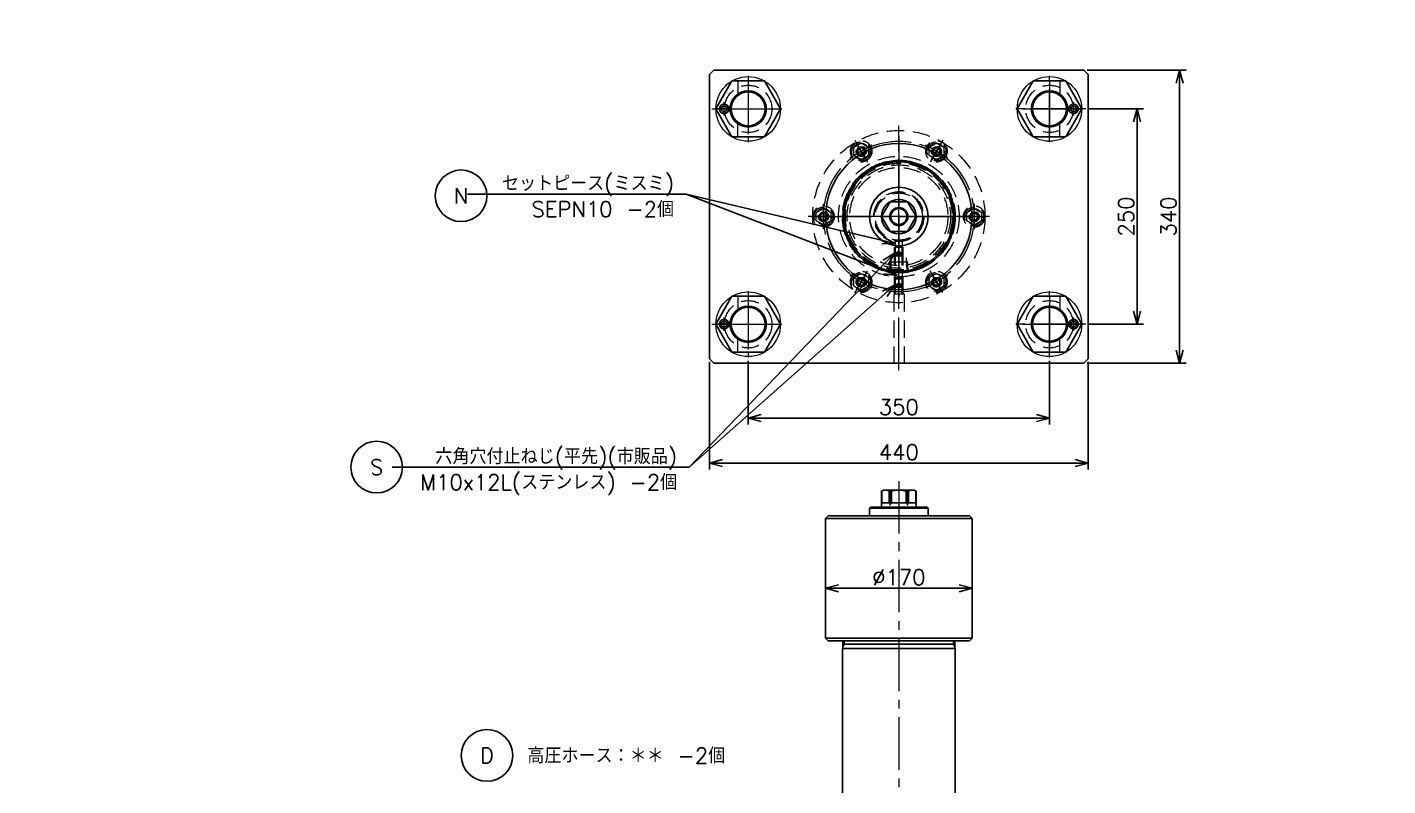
# Model space of a CAD drawing. Header units: millimetres. Extents: x 0 to 49006, y -7876 to 6995.
# Drawn here: x 18354 to 19934, y 1562 to 2443 of the extents above; entities that cross this region are included whole.
import ezdxf
from ezdxf import colors
from ezdxf.entities.mleader import LeaderData, LeaderLine
from ezdxf.enums import TextEntityAlignment as Align
from ezdxf.math import Vec2, Vec3
from ezdxf.xclip import XClip

# ---------------------------------------------------------------- set-up
doc = ezdxf.new("R2010")
doc.units = ezdxf.units.MM
doc.header["$LTSCALE"] = 3.2
doc.header["$XCLIPFRAME"] = 0
doc.header["$PDMODE"] = 99
doc.header["$PDSIZE"] = 1
for name, pattern in [('CENTER2', [28.575, 19.05, -3.175, 3.175, -3.175]), ('HIDDEN', [9.525, 6.35, -3.175]), ('PHANTOM2', [31.75, 15.875, -3.175, 3.175, -3.175, 3.175, -3.175])]:
    doc.linetypes.add(name, pattern=pattern)
for name, color, linetype, lineweight in [('04_HIDDEN', 2, 'HIDDEN', 13), ('05_CENTER', 4, 'CENTER2', 13), ('06_PHANTOM', 2, 'PHANTOM2', 13), ('07_TEXT', 3, 'Continuous', 13), ('08_DIM', 3, 'Continuous', 13)]:
    doc.layers.add(name, color=color, linetype=linetype, lineweight=lineweight)
doc.layers.add('10_DRAFT', color=8, linetype='Continuous', lineweight=0, plot=False)
doc.layers.add('10_補助線', color=8, linetype='Continuous', lineweight=13, plot=False)
doc.styles.add('KSS_TXT', font='txt.shx', dxfattribs={"bigfont": 'extfont2.shx'})
doc.styles.add('KSS_TXT_L', font='txt.shx', dxfattribs={"height": 36, "bigfont": 'extfont2.shx'})
doc.styles.get("Standard").update_dxf_attribs({"font": 'txt.shx', "bigfont": 'extfont2.shx'})
doc.dimstyles.new('KSS_DIM', dxfattribs={"dimscale": 12, "dimtxt": 3, "dimasz": 2.5, "dimexe": 1.25, "dimexo": 0.625, "dimtad": 1, "dimdsep": 46, "dimtxsty": 'KSS_TXT', "dimblk": 'OPEN30', "dimcen": 0, "dimazin": 2, "dimtfac": 0.75, "dimtmove": 0, "dimatfit": 3, "dimldrblk": 'OPEN30', "dimfxl": 1.25, "dimtolj": 1, "dimarcsym": 0})

# ---------------------------------------------------------------- blocks, each defined once
blk = doc.blocks.new('_Open30')
at = {"color": 0, "linetype": 'ByBlock', "lineweight": -2}
for p, q in [((-1, 0.27), (0, 0)), ((0, 0), (-1, -0.27)), ((0, 0), (-1, 0))]:
    blk.add_line(p, q, dxfattribs=at)
blk = doc.blocks.new('*D422')
at = {"layer": '08_DIM', "color": 0, "lineweight": -2, "transparency": 16777216}
for p, q in [((19191.2, 2055.6), (19191.2, 1981.5)), ((19541.2, 2055.6), (19541.2, 1981.5)), ((19206.2, 1989), (19526.2, 1989))]:
    blk.add_line(p, q, dxfattribs=at)
at = {"layer": 'Defpoints', "color": 0, "transparency": 16777216}
for p in [(19191.2, 2059.3), (19541.2, 2059.3), (19541.2, 1989)]:
    blk.add_point(p, dxfattribs=at)
at = {"layer": '08_DIM', "color": 0, "lineweight": -2, "transparency": 16777216, "xscale": 15, "yscale": 15, "zscale": 15, "rotation": 180}
blk.add_blockref('_Open30', (19191.2, 1989), dxfattribs=at)
at = {"layer": '08_DIM', "color": 0, "lineweight": -2, "transparency": 16777216, "xscale": 15, "yscale": 15, "zscale": 15}
blk.add_blockref('_Open30', (19541.2, 1989), dxfattribs=at)
at = {"layer": '08_DIM', "color": 0, "transparency": 16777216, "insert": (19366.2, 2001.7), "char_height": 18, "attachment_point": 5, "style": 'KSS_TXT'}
blk.add_mtext('\\A1;350', dxfattribs=at)
blk = doc.blocks.new('*D423')
at = {"layer": '08_DIM', "color": 0, "lineweight": -2, "transparency": 16777216}
for p, q in [((19587.2, 2347.9), (19650.4, 2347.9)), ((19642.9, 2112.9), (19642.9, 2332.9)), ((19587.2, 2097.9), (19650.4, 2097.9))]:
    blk.add_line(p, q, dxfattribs=at)
at = {"layer": 'Defpoints', "color": 0, "transparency": 16777216}
for p in [(19583.5, 2347.9), (19642.9, 2347.9), (19583.5, 2097.9)]:
    blk.add_point(p, dxfattribs=at)
at = {"layer": '08_DIM', "color": 0, "lineweight": -2, "transparency": 16777216, "xscale": 15, "yscale": 15, "zscale": 15}
for p, rotation in [((19642.9, 2347.9), 90), ((19642.9, 2097.9), 270)]:
    blk.add_blockref('_Open30', p, dxfattribs=dict(at, rotation=rotation))
at = {"layer": '08_DIM', "color": 0, "transparency": 16777216, "insert": (19630.2, 2222.9), "char_height": 18, "attachment_point": 5, "rotation": 90, "style": 'KSS_TXT'}
blk.add_mtext('\\A1;250', dxfattribs=at)
blk = doc.blocks.new('*D433')
at = {"layer": '08_DIM', "color": 0, "lineweight": -2, "transparency": 16777216}
for p, q in [((19146.2, 2054.1), (19146.2, 1929.3)), ((19586.2, 2054.1), (19586.2, 1929.3)), ((19161.2, 1936.8), (19571.2, 1936.8))]:
    blk.add_line(p, q, dxfattribs=at)
at = {"layer": 'Defpoints', "color": 0, "transparency": 16777216}
for p in [(19146.2, 2057.9), (19586.2, 2057.9), (19586.2, 1936.8)]:
    blk.add_point(p, dxfattribs=at)
at = {"layer": '08_DIM', "color": 0, "lineweight": -2, "transparency": 16777216, "xscale": 15, "yscale": 15, "zscale": 15, "rotation": 180}
blk.add_blockref('_Open30', (19146.2, 1936.8), dxfattribs=at)
at = {"layer": '08_DIM', "color": 0, "lineweight": -2, "transparency": 16777216, "xscale": 15, "yscale": 15, "zscale": 15}
blk.add_blockref('_Open30', (19586.2, 1936.8), dxfattribs=at)
at = {"layer": '08_DIM', "color": 0, "transparency": 16777216, "insert": (19366.2, 1949.5), "char_height": 18, "attachment_point": 5, "style": 'KSS_TXT'}
blk.add_mtext('\\A1;440', dxfattribs=at)
blk = doc.blocks.new('*D434')
at = {"layer": '08_DIM', "color": 0, "lineweight": -2, "transparency": 16777216}
for p, q in [((19585, 2392.9), (19699.8, 2392.9)), ((19692.3, 2067.9), (19692.3, 2377.9)), ((19585, 2052.9), (19699.8, 2052.9))]:
    blk.add_line(p, q, dxfattribs=at)
at = {"layer": 'Defpoints', "color": 0, "transparency": 16777216}
for p in [(19581.2, 2392.9), (19692.3, 2392.9), (19581.2, 2052.9)]:
    blk.add_point(p, dxfattribs=at)
at = {"layer": '08_DIM', "color": 0, "lineweight": -2, "transparency": 16777216, "xscale": 15, "yscale": 15, "zscale": 15}
for p, rotation in [((19692.3, 2392.9), 90), ((19692.3, 2052.9), 270)]:
    blk.add_blockref('_Open30', p, dxfattribs=dict(at, rotation=rotation))
at = {"layer": '08_DIM', "color": 0, "transparency": 16777216, "insert": (19679.5, 2222.9), "char_height": 18, "attachment_point": 5, "rotation": 90, "style": 'KSS_TXT'}
blk.add_mtext('\\A1;340', dxfattribs=at)
blk = doc.blocks.new('A$C71336A15_1_1')
at = {"color": 0}
for radius in [27.5, 21, 19.7]:
    blk.add_circle((0, 0), radius, dxfattribs=at)
at = {"layer": '05_CENTER'}
for p, q in [((0, 31.5), (0, -31.5)), ((-31.5, 0), (31.5, 0))]:
    blk.add_line(p, q, dxfattribs=at)
blk = doc.blocks.new('M6Za_1_1')
at = {"color": 0}
for radius in [5.5, 3.4]:
    blk.add_circle((0, 0), radius, dxfattribs=at)
at = {"layer": '05_CENTER'}
for p, q in [((7.8, 0), (-7.8, 0)), ((0, -7.8), (0, 7.8))]:
    blk.add_line(p, q, dxfattribs=at)
blk = doc.blocks.new('A$C51C205AC_1_1')
at = {"color": 0}
blk.add_lwpolyline([(-18.8, 32.5), (-37.5, 0), (-18.8, -32.5), (18.8, -32.5), (37.5, 0), (18.8, 32.5)], close=True, dxfattribs=at)
for radius in [21, 19.7]:
    blk.add_circle((0, 0), radius, dxfattribs=at)
at = {"layer": '04_HIDDEN'}
for p, q in [((-12, 32.5), (-12, 17.2)), ((-12, -32.5), (-12, -17.2))]:
    blk.add_line(p, q, dxfattribs=at)
at = {"layer": '05_CENTER'}
for p, q in [((0, 38.5), (0, -38.5)), ((-42.3, 0), (42.3, 0))]:
    blk.add_line(p, q, dxfattribs=at)
at = {"layer": '10_補助線'}
blk.add_circle((0, 0), 37.5, dxfattribs=at)
blk.add_blockref('M6Za_1_1', (-28, 0))
blk = doc.blocks.new('A$C2D89044D_1_1')
at = {"color": 0}
blk.add_lwpolyline([(-215, 170), (215, 170), (220, 165), (220, -165), (215, -170), (-215, -170), (-220, -165), (-220, 165)], close=True, dxfattribs=at)
for centre, radius in [((-175, 125), 21), ((175, 125), 21), ((-43.7, 75.8), 5), ((-43.7, 75.8), 4), ((43.7, 75.8), 5), ((43.7, 75.8), 4), ((0, 0), 65), ((0, 0), 63.4), ((-87.5, 0), 5), ((-87.5, 0), 4), ((87.5, 0), 5), ((87.5, 0), 4), ((-43.7, -75.8), 5), ((-43.7, -75.8), 4), ((43.7, -75.8), 5), ((43.7, -75.8), 4), ((-175, -125), 21), ((175, -125), 21)]:
    blk.add_circle(centre, radius, dxfattribs=at)
at = {"layer": '04_HIDDEN'}
for p, q in [((-5, -90), (-5, -65)), ((-4, -90), (-4, -65)), ((4, -90), (4, -65)), ((5, -90), (5, -65)), ((-6, -90), (-6, -170)), ((6, -90), (-6, -90)), ((6, -90), (6, -170))]:
    blk.add_line(p, q, dxfattribs=at)
at = {"layer": '05_CENTER'}
for p, q in [((-175, 156.5), (-175, 93.5)), ((175, 156.5), (175, 93.5)), ((-206.5, 125), (-143.5, 125)), ((143.5, 125), (206.5, 125)), ((0, -178.1), (0, 103.8)), ((-47.9, 83), (-39.6, 68.6)), ((47.9, 83), (39.6, 68.6)), ((103.8, 0), (-103.8, 0)), ((-47.9, -83), (-39.6, -68.6)), ((47.9, -83), (39.6, -68.6)), ((-175, -93.5), (-175, -156.5)), ((175, -93.5), (175, -156.5)), ((-206.5, -125), (-143.5, -125)), ((143.5, -125), (206.5, -125))]:
    blk.add_line(p, q, dxfattribs=at)
blk.add_circle((0, 0), 87.5, dxfattribs=at)
blk = doc.blocks.new('MSSU10-12a_1_1')
at = {"color": 0}
for p, q in [((-12, 4.2), (-11.2, 5)), ((-12, 4.2), (-12, -4.2)), ((-12, 4.2), (-1.2, 4.2)), ((-11.2, 5), (-2, 5)), ((-11.2, 5), (-11.2, -5)), ((0, 3), (-2, 5)), ((-2, 5), (-2, -5)), ((0, -3), (0, 3)), ((-12, -4.2), (-1.2, -4.2)), ((-12, -4.2), (-11.2, -5)), ((-11.2, -5), (-2, -5)), ((0, -3), (-2, -5))]:
    blk.add_line(p, q, dxfattribs=at)
at = {"layer": '04_HIDDEN', "color": 0}
for p, q in [((-8, 2.9), (-12, 2.9)), ((-12, 1.4), (-8, 1.4)), ((-8, 2.9), (-8, -2.9)), ((-6.3, 0), (-8, 2.9)), ((-6.3, 0), (-8, -2.9)), ((0, 3), (-1.7, 0)), ((0, -3), (-1.7, 0)), ((-12, -1.4), (-8, -1.4)), ((-12, -2.9), (-8, -2.9))]:
    blk.add_line(p, q, dxfattribs=at)
at = {"layer": '05_CENTER', "color": 0}
blk.add_line((2, 0), (-14, 0), dxfattribs=at)
blk = doc.blocks.new('SEPN10a_1_1')
at = {"color": 3}
blk.add_lwpolyline([(-5.5, 4.1), (0, 4.1), (0, -4.1), (-5.5, -4.1)], close=True, dxfattribs=at)
at = {"layer": '10_DRAFT'}
blk.add_line((-5.5, 0), (0, 0), dxfattribs=at)
blk = doc.blocks.new('A$C38C1621E_1_1')
for name, p in [('A$C2D89044D_1_1', (0, 0)), ('A$C51C205AC_1_1', (-175, 125)), ('A$C51C205AC_1_1', (-175, -125))]:
    blk.add_blockref(name, p)
at = {"rotation": 180}
for p in [(175, 125), (175, -125)]:
    blk.add_blockref('A$C51C205AC_1_1', p, dxfattribs=at)
at = {"layer": '04_HIDDEN'}
for p in [(-175, 125), (175, 125), (-175, -125), (175, -125)]:
    blk.add_blockref('A$C71336A15_1_1', p, dxfattribs=at)
at = {"layer": '04_HIDDEN', "color": 4, "xscale": -1, "rotation": 270}
blk.add_blockref('MSSU10-12a_1_1', (0, -70.5), dxfattribs=at)
at = {"layer": '04_HIDDEN', "xscale": -1, "rotation": 270}
blk.add_blockref('SEPN10a_1_1', (0, -65), dxfattribs=at)
blk = doc.blocks.new('SD5-500-NCc_1_1')
at = {"color": 0}
blk.add_lwpolyline([(0, -20), (17.3, -10), (17.3, 10), (0, 20), (-17.3, 10), (-17.3, -10)], close=True, dxfattribs=at)
for radius in [85, 34, 20, 10.5, 9.32]:
    blk.add_circle((0, 0), radius, dxfattribs=at)
at = {"layer": '04_HIDDEN', "color": 0}
for p, q in [((52.8, 8.8), (47.8, 8.8)), ((52.8, 10.1), (50.6, 8.8)), ((52.8, 10.1), (64.7, 10.5)), ((52.8, 10.1), (52.8, -10.1)), ((52.8, 8.9), (64.8, 9.3)), ((52.8, -8.8), (47.8, -8.8)), ((52.8, -10.1), (50.6, -8.8)), ((64.8, -9.3), (52.8, -8.9)), ((64.7, -10.5), (52.8, -10.1))]:
    blk.add_line(p, q, dxfattribs=at)
blk.add_circle((0, 0), 65.5, dxfattribs=at)
at = {"layer": '05_CENTER', "color": 0}
for p, q in [((0, -92.8), (0, 92.8)), ((-92.8, 0), (92.8, 0))]:
    blk.add_line(p, q, dxfattribs=at)
blk = doc.blocks.new('A$C47854C93_1_1')
at = {"color": 0}
for radius in [62, 57, 28.5, 27.4]:
    blk.add_circle((0, 0), radius, dxfattribs=at)
at = {"layer": '04_HIDDEN'}
for p, q in [((-5, -56.8), (-5, -28.1)), ((-4, -56.9), (-4, -28.2)), ((4, -56.9), (4, -28.2)), ((5, -56.8), (5, -28.1))]:
    blk.add_line(p, q, dxfattribs=at)
blk.add_circle((0, 0), 29, dxfattribs=at)
at = {"layer": '05_CENTER'}
for p, q in [((0, -67.2), (0, 67.2)), ((67.2, 0), (-67.2, 0))]:
    blk.add_line(p, q, dxfattribs=at)
blk = doc.blocks.new('A$C688269B0_1_1')
at = {"color": 4, "rotation": 270}
blk.add_blockref('SD5-500-NCc_1_1', (0, 0), dxfattribs=at)
at = {"layer": '04_HIDDEN'}
blk.add_blockref('A$C47854C93_1_1', (0, 0), dxfattribs=at)
at = {"layer": '04_HIDDEN', "xscale": -1, "rotation": 270}
blk.add_blockref('SEPN10a_1_1', (0, -28.5), dxfattribs=at)
at = {"layer": '04_HIDDEN', "color": 4, "xscale": -1, "rotation": 270}
blk.add_blockref('MSSU10-12a_1_1', (0, -34), dxfattribs=at)
blk = doc.blocks.new('A$C473059FA_1_1')
at = {"color": 0}
for centre, radius in [((0, 0), 100), ((-43.7, 75.8), 6), ((43.7, 75.8), 6), ((0, 0), 60), ((-87.5, 0), 6), ((87.5, 0), 6), ((-43.7, -75.8), 6), ((43.7, -75.8), 6)]:
    blk.add_circle(centre, radius, dxfattribs=at)
at = {"layer": '04_HIDDEN'}
blk.add_circle((0, 0), 70, dxfattribs=at)
at = {"layer": '05_CENTER'}
for p, q in [((0, -105.4), (0, 105.4)), ((-38, 65.8), (-49.5, 85.8)), ((38, 65.8), (49.5, 85.8)), ((78.4, 0), (101.6, 0)), ((105.4, 0), (-105.4, 0)), ((-78.4, 0), (-101.6, 0)), ((-38, -65.8), (-49.5, -85.8)), ((38, -65.8), (49.5, -85.8))]:
    blk.add_line(p, q, dxfattribs=at)
blk.add_circle((0, 0), 87.5, dxfattribs=at)
blk = doc.blocks.new('KNCLSS10-25-12b_1_1')
at = {"color": 0}
for radius in [12.5, 5]:
    blk.add_circle((0, 0), radius, dxfattribs=at)
at = {"layer": '05_CENTER', "color": 0}
for p, q in [((14.7, 0), (-14.7, 0)), ((0, -14.7), (0, 14.7))]:
    blk.add_line(p, q, dxfattribs=at)
blk = doc.blocks.new('A$C491655AE_1_1')
at = {"color": 0, "linetype": 'CENTER2'}
for p, q in [((-12.6, 0), (12.6, 0)), ((0, -12.6), (0, 12.6))]:
    blk.add_line(p, q, dxfattribs=at)
at = {"color": 0}
for p, q in [((-9.8, 0), (-4.9, 8.5)), ((-4.9, -8.5), (-9.8, 0)), ((-4.9, 8.5), (4.9, 8.5)), ((4.9, 8.5), (9.8, 0)), ((9.8, 0), (4.9, -8.5)), ((4.9, -8.5), (-4.9, -8.5))]:
    blk.add_line(p, q, dxfattribs=at)
for radius in [11, 9.25]:
    blk.add_circle((0, 0), radius, dxfattribs=at)
at = {"layer": '10_DRAFT', "style": 'KSS_TXT_L'}
blk.add_text('BT-M10', height=0.3, dxfattribs=at).set_placement((-0.7, -0.5))
blk = doc.blocks.new('A$C411C04F6_1_1')
at = {"rotation": 359.9999999974119}
blk.add_blockref('A$C473059FA_1_1', (0, 0), dxfattribs=at)
at = {"layer": '04_HIDDEN', "color": 4}
for p, rotation in [((-43.8, 75.8), 209.9999999974296), ((43.7, 75.8), 149.9999999974296), ((-87.5, 0), 270), ((87.5, 0), 90), ((-43.8, -75.8), 329.9999999974295), ((43.7, -75.8), 29.99999999742961)]:
    blk.add_blockref('KNCLSS10-25-12b_1_1', p, dxfattribs=dict(at, rotation=rotation))
at = {"layer": '04_HIDDEN'}
for p, rotation in [((-43.8, 75.8), 209.9999999974296), ((43.7, 75.8), 149.9999999974296), ((-87.5, 0), 270), ((87.5, 0), 90), ((-43.8, -75.8), 329.9999999974295), ((43.7, -75.8), 29.99999999742961)]:
    blk.add_blockref('A$C491655AE_1_1', p, dxfattribs=dict(at, rotation=rotation))
at = {"layer": '04_HIDDEN', "color": 4, "xscale": -1, "rotation": 270}
blk.add_blockref('MSSU10-12a_1_1', (0, -70.5), dxfattribs=at)
at = {"layer": '04_HIDDEN', "xscale": -1, "rotation": 270}
blk.add_blockref('SEPN10a_1_1', (0, -65), dxfattribs=at)
blk = doc.blocks.new('SD5-500-NCa_1_1')
at = {"color": 0}
for p, q in [((-867, 82), (-864, 85)), ((-867, 82), (-867, -82)), ((-725, 85), (-864, 85)), ((-864, 85), (-864, -85)), ((-722, 82), (-725, 85)), ((-725, 85), (-725, -85)), ((-722, -82), (-722, 82)), ((-722, 65), (-713, 65)), ((-722, 63.5), (-718, 63.5)), ((-718, -65), (-718, 65)), ((-718, 63.5), (-715.4, 65)), ((-713, 65.5), (-145.5, 65.5)), ((-713, -65.5), (-713, 65.5)), ((-145.5, -65.5), (-145.5, 65.5)), ((-145, 65), (-145.5, 65.5)), ((-145, 65), (-145, -65)), ((-92.9, 65), (-145, 65)), ((-140, 63.5), (-142.6, 65)), ((-140, -65), (-140, 65)), ((-90.3, 63.5), (-140, 63.5)), ((-92.9, 65), (-92.9, -65)), ((-89, 62.7), (-92.9, 65)), ((-89, -62.8), (-89, 62.7)), ((-87, 62.7), (-89, 62.7)), ((-87, 62.7), (-87, -62.8)), ((-85, 60.7), (-87, 62.7)), ((-85, -62), (-85, 62)), ((-74, 62), (-85, 62)), ((-74, 62), (-74, -62)), ((-74, 62), (-73, 61)), ((-73, -61), (-73, 61)), ((-877, 33), (-876, 34)), ((-877, -33), (-877, 33)), ((-876, 34), (-876, -34)), ((-876, 34), (-867, 34)), ((-867, 34), (-867, -34)), ((-897, 18), (-895.8, 20)), ((-897, -18), (-897, 18)), ((-877.8, 20), (-895.8, 20)), ((-895.8, 20), (-895.8, 19.9)), ((-895.8, 19.9), (-882, 19.9)), ((-882, 11.2), (-882, 19.9)), ((-66.4, 29.7), (-73, 31.5)), ((-65, -28.5), (-65, 28.5)), ((-65, 26), (-51, 26)), ((-55, -26), (-55, 26)), ((-48.4, 28.5), (-51, 27)), ((-51, -27), (-51, 27)), ((-50.1, 27.5), (-3.9, 27.5)), ((-5.6, 28.5), (-48.4, 28.5)), ((-48.4, -28.5), (-48.4, 28.5)), ((-3, 27), (-5.6, 28.5)), ((-5.6, 28.5), (-5.6, -28.5)), ((-1, 27), (-3, 27)), ((-3, -27), (-3, 27)), ((0, 26), (-1, 27)), ((-1, 27), (-1, -27)), ((0, -26), (0, 26)), ((-897, 10.8), (-895.5, 9.3)), ((-895.8, 11.2), (-895.8, 8.7)), ((-882, 11.2), (-895.8, 11.2)), ((-895.8, 8.7), (-882, 8.7)), ((-882, -8.7), (-882, 8.7)), ((-895.5, -9.3), (-897, -10.8)), ((-895.8, -8.7), (-895.8, -11.2)), ((-882, -8.7), (-895.8, -8.7)), ((-895.8, -11.2), (-882, -11.2)), ((-882, -19.9), (-882, -11.2)), ((-897, -18), (-895.8, -20)), ((-895.8, -19.9), (-895.8, -20)), ((-882, -19.9), (-895.8, -19.9)), ((-877.8, -20), (-895.8, -20)), ((-73, -31.5), (-66.4, -29.7)), ((-65, -26), (-51, -26)), ((-51, -27), (-48.4, -28.5)), ((-3.9, -27.5), (-50.1, -27.5)), ((-48.4, -28.5), (-5.6, -28.5)), ((-5.6, -28.5), (-3, -27)), ((-3, -27), (-1, -27)), ((-1, -27), (0, -26)), ((-876, -34), (-877, -33)), ((-876, -34), (-867, -34)), ((-92.9, -65), (-89, -62.8)), ((-89, -62.8), (-87, -62.8)), ((-87, -62.8), (-85, -60.8)), ((-74, -62), (-85, -62)), ((-73, -61), (-74, -62)), ((-722, -63.5), (-718, -63.5)), ((-722, -65), (-713, -65)), ((-718, -63.5), (-715.4, -65)), ((-145.5, -65.5), (-713, -65.5)), ((-145.5, -65.5), (-145, -65)), ((-145, -65), (-92.9, -65)), ((-142.6, -65), (-140, -63.5)), ((-140, -63.5), (-90.3, -63.5)), ((-864, -85), (-867, -82)), ((-725, -85), (-864, -85)), ((-725, -85), (-722, -82))]:
    blk.add_line(p, q, dxfattribs=at)
for radius in [10.5, 9.32]:
    blk.add_circle((-175, 0), radius, dxfattribs=at)
for centre, radius, start, end in [((-877.8, 20.8), 0.8, 270, 0), ((-66.9, 27.8), 2, 20.9011, 75), ((-877.8, -20.8), 0.8, 0, 90), ((-66.9, -27.8), 2, 285, 339.0989)]:
    blk.add_arc(centre, radius, start, end, dxfattribs=at)
for points, start_tangent, end_tangent in [([(-895.8, 19.9), (-896.2, 19.2), (-896.5, 18.5), (-896.7, 17.8), (-896.8, 17.3), (-896.9, 16.7), (-897, 16.1), (-897, 15.6)], (-0.424612, -0.905375), (-0.035971, -0.999353)), ([(-897, 15.6), (-897, 15.1), (-896.9, 14.6), (-896.8, 14), (-896.7, 13.4), (-896.5, 12.9), (-896.3, 12.3), (-896.1, 11.8), (-895.8, 11.2)], (0.033003, -0.999455), (0.4305, -0.902591)), ([(-895.8, 8.7), (-896.1, 7.4), (-896.4, 6.2), (-896.6, 4.9), (-896.8, 3.6), (-896.9, 2.7), (-896.9, 1.8), (-897, 0.9), (-897, 0)], (-0.230061, -0.973176), (-0.014404, -0.999896)), ([(-897, 0), (-897, -1.1), (-896.9, -2.3), (-896.8, -3.4), (-896.7, -4.6), (-896.5, -5.7), (-896.3, -6.9), (-896.1, -7.8), (-895.8, -8.7)], (0.018431, -0.99983), (0.233877, -0.972266)), ([(-895.8, -11.2), (-896.2, -11.9), (-896.5, -12.7), (-896.7, -13.4), (-896.8, -13.9), (-896.9, -14.5), (-897, -15), (-897, -15.6)], (-0.424612, -0.905375), (-0.035971, -0.999353)), ([(-897, -15.6), (-897, -16.1), (-896.9, -16.6), (-896.8, -17.2), (-896.7, -17.7), (-896.5, -18.3), (-896.3, -18.8), (-896.1, -19.4), (-895.8, -19.9)], (0.033003, -0.999455), (0.4305, -0.902591))]:
    blk.add_spline(points, degree=3, dxfattribs=dict(at, start_tangent=start_tangent, end_tangent=end_tangent))
at = {"layer": '04_HIDDEN', "color": 0}
for p, q in [((-262.2, 47.7), (-156.8, 47.7)), ((-225.8, 31.5), (-73, 31.5)), ((-896.7, 10.5), (-879, 9.9)), ((-895.5, 9.3), (-880.5, 8.8)), ((-879, -9.9), (-896.7, -10.5)), ((-880.5, -8.8), (-895.5, -9.3)), ((-73, -31.5), (-225.8, -31.5)), ((-156.8, -47.8), (-262.2, -47.8))]:
    blk.add_line(p, q, dxfattribs=at)
at = {"layer": '05_CENTER', "color": 0}
for p, q in [((-907.5, 0), (4.4, 0)), ((-175, 13.5), (-175, -13.5)), ((325.8, 0), (508.2, 0))]:
    blk.add_line(p, q, dxfattribs=at)
at = {"layer": '06_PHANTOM', "color": 0}
for p, q in [((427, 31.5), (337.2, 31.5)), ((433.6, 29.7), (427, 31.5)), ((427, -31.5), (427, 31.5)), ((435, -28.5), (435, 28.5)), ((435, 26), (449, 26)), ((445, -26), (445, 26)), ((451.6, 28.5), (449, 27)), ((449, -27), (449, 27)), ((449.9, 27.5), (496.1, 27.5)), ((494.4, 28.5), (451.6, 28.5)), ((451.6, -28.5), (451.6, 28.5)), ((497, 27), (494.4, 28.5)), ((494.4, 28.5), (494.4, -28.5)), ((499, 27), (497, 27)), ((497, -27), (497, 27)), ((500, 26), (499, 27)), ((499, 27), (499, -27)), ((500, -26), (500, 26)), ((337.2, -31.5), (427, -31.5)), ((427, -31.5), (433.6, -29.7)), ((435, -26), (449, -26)), ((449, -27), (451.6, -28.5)), ((496.1, -27.5), (449.9, -27.5)), ((451.6, -28.5), (494.4, -28.5)), ((494.4, -28.5), (497, -27)), ((497, -27), (499, -27)), ((499, -27), (500, -26))]:
    blk.add_line(p, q, dxfattribs=at)
for centre, start, end in [((433.1, 27.8), 20.9011, 75), ((433.1, -27.8), 285, 339.0989)]:
    blk.add_arc(centre, 2, start, end, dxfattribs=at)
blk = doc.blocks.new('M10Tz_1_1')
at = {"color": 0}
for radius in [5, 4]:
    blk.add_circle((0, 0), radius, dxfattribs=at)
at = {"layer": '05_CENTER'}
for p, q in [((8.3, 0), (-8.3, 0)), ((0, -8.3), (0, 8.3))]:
    blk.add_line(p, q, dxfattribs=at)
blk = doc.blocks.new('A$C311A3C4E_1_1')
at = {"color": 0}
for p, q in [((-47, 100), (-57, 90)), ((-47, 100), (47, 100)), ((47, 100), (57, 90)), ((-57, -11), (-57, 90)), ((-57, 90), (57, 90)), ((57, -11), (57, 90))]:
    blk.add_line(p, q, dxfattribs=at)
blk.add_lwpolyline([(-62, -25), (62, -25), (62, -15), (-62, -15)], close=True, dxfattribs=at)
for centre, start, end in [((-61, -11), 270, 0), ((61, -11), 180, 270)]:
    blk.add_arc(centre, 4, start, end, dxfattribs=at)
at = {"layer": '04_HIDDEN'}
for p, q in [((-28.5, 100), (-28.5, 58)), ((-27.4, 100), (-27.4, 58)), ((27.4, 100), (27.4, 58)), ((28.5, 100), (28.5, 58))]:
    blk.add_line(p, q, dxfattribs=at)
blk.add_lwpolyline([(29, 50), (29, 58), (-29, 58), (-29, 50)], close=True, dxfattribs=at)
at = {"layer": '05_CENTER'}
blk.add_line((0, 106.4), (0, -32.8), dxfattribs=at)
at = {"color": 0}
blk.add_blockref('M10Tz_1_1', (0, 75), dxfattribs=at)
blk = doc.blocks.new('A$C2EB33B8C_1_1')
at = {"color": 4, "rotation": 270}
blk.add_blockref('SD5-500-NCa_1_1', (0, -90), dxfattribs=at)
at = {"layer": '04_HIDDEN'}
blk.add_blockref('A$C311A3C4E_1_1', (0, -140), dxfattribs=at)
at = {"layer": '06_PHANTOM'}
ref = blk.add_blockref('A$C311A3C4E_1_1', (0, -240), dxfattribs=at)
XClip(ref).set_block_clipping_path([(-70.2445886417, -34.9982133281), (71.1812040243, 28.5897260559)])
blk.add_blockref('A$C311A3C4E_1_1', (0, -640), dxfattribs=at)
blk = doc.blocks.new('*D1032')
at = {"layer": '08_DIM', "color": 0, "lineweight": -2, "transparency": 16777216}
for p, q in [((19281.2, 1782.1), (19281.2, 1798.9)), ((19296.2, 1791.4), (19436.2, 1791.4)), ((19451.2, 1782.1), (19451.2, 1798.9))]:
    blk.add_line(p, q, dxfattribs=at)
at = {"layer": 'Defpoints', "color": 0, "transparency": 16777216}
for p in [(19451.2, 1791.4), (19281.2, 1778.3), (19451.2, 1778.3)]:
    blk.add_point(p, dxfattribs=at)
at = {"layer": '08_DIM', "color": 0, "lineweight": -2, "transparency": 16777216, "xscale": 15, "yscale": 15, "zscale": 15, "rotation": 180}
blk.add_blockref('_Open30', (19281.2, 1791.4), dxfattribs=at)
at = {"layer": '08_DIM', "color": 0, "lineweight": -2, "transparency": 16777216, "xscale": 15, "yscale": 15, "zscale": 15}
blk.add_blockref('_Open30', (19451.2, 1791.4), dxfattribs=at)
at = {"layer": '08_DIM', "color": 0, "transparency": 16777216, "insert": (19366.2, 1804.2), "char_height": 18, "attachment_point": 5, "style": 'KSS_TXT'}
blk.add_mtext('\\A1;%%C170', dxfattribs=at)
blk = doc.blocks.new('AM_BALLOON1')
at = {"transparency": 16777216}
blk.add_circle((0, 0), 5, dxfattribs=at)
blk.add_attdef('B_NUMBER', text='', height=3, dxfattribs=at).set_placement((0, 0), align=Align.MIDDLE_CENTER)
blk = doc.blocks.new('_OPEN')
at = {"color": 0, "linetype": 'ByBlock'}
for p, q in [((-1, 0.167), (0, 0)), ((0, 0), (-1, -0.167)), ((0, 0), (-1, 0))]:
    blk.add_line(p, q, dxfattribs=at)

msp = doc.modelspace()

# ---------------------------------------------------------------- block references
for name, p in [('A$C38C1621E_1_1', (19366.214, 2222.889)), ('A$C688269B0_1_1', (19366.214, 2222.889)), ('A$C2EB33B8C_1_1', (19366.214, 1098.433))]:
    msp.add_blockref(name, p)
at = {"layer": '04_HIDDEN'}
msp.add_blockref('A$C411C04F6_1_1', (19366.214, 2222.889), dxfattribs=at)

# ---------------------------------------------------------------- texts
at = {"layer": '07_TEXT', "color": 4, "style": 'KSS_TXT'}
msp.add_text('高圧ホース：＊＊ -2個', height=18, dxfattribs=at).set_placement((18934.722, 1588.135))

# ---------------------------------------------------------------- dimensions: what is measured, and where the dimension line sits
at = {"layer": '08_DIM', "color": 1}
for base, p1, p2, picture, middle in [((19692.284, 2392.889), (19581.214, 2052.889), (19581.214, 2392.889), '*D434', (19679.534, 2222.889)), ((19642.919, 2347.889), (19583.495, 2097.889), (19583.495, 2347.889), '*D423', (19630.156, 2222.889))]:
    dim = msp.add_linear_dim(base=base, p1=p1, p2=p2, angle=90, dimstyle='KSS_DIM', override={"dimscale": 6, "dimarcsym": 1}, dxfattribs=at)
    dim.commit()
    dim.dimension.update_dxf_attribs({"geometry": picture, "text_midpoint": middle})
for base, p1, p2, picture, middle in [((19586.214, 1936.757), (19146.214, 2057.889), (19586.214, 2057.889), '*D433', (19366.214, 1949.507)), ((19541.214, 1988.987), (19191.214, 2059.345), (19541.214, 2059.345), '*D422', (19366.214, 2001.75))]:
    dim = msp.add_linear_dim(base=base, p1=p1, p2=p2, dimstyle='KSS_DIM', override={"dimscale": 6, "dimarcsym": 1}, dxfattribs=at)
    dim.commit()
    dim.dimension.update_dxf_attribs({"geometry": picture, "text_midpoint": middle})
at = {"layer": '08_DIM'}
dim = msp.add_linear_dim(base=(19451.214, 1791.42), p1=(19281.214, 1778.307), p2=(19451.214, 1778.307), text='%%C<>', dimstyle='KSS_DIM', override={"dimscale": 6}, dxfattribs=at)
dim.commit()
dim.dimension.update_dxf_attribs({"geometry": '*D1032', "text_midpoint": (19366.214, 1804.17)})

# ---------------------------------------------------------------- leaders
ml = msp.add_multileader_block('Standard', dxfattribs=at)
ml.set_content('AM_BALLOON1', color=256, scale=10)
ml.set_attribute('B_NUMBER', 'H', width=0)
ml.set_leader_properties(color=256, linetype='ByLayer', lineweight=-1)
ml.set_arrow_properties(name='OPEN')
ml.build(insert=Vec2(0, 0))
ml.multileader.update_dxf_attribs({"leader_type": 0, "has_dogleg": 0, "text_right_attachment_type": 6, "dogleg_length": 0, "arrow_head_size": 20, "scale": 10, "block_connection_type": 1})
ctx = ml.context
ctx.base_point, ctx.scale, ctx.char_height, ctx.arrow_head_size, ctx.landing_gap_size, ctx.plane_origin = Vec3(34758.24, 4676.115), 10, 40, 20, 20, Vec3(34837.832, 4676.156)
ctx.right_attachment, ctx.attachment_type = 6, 1
notes = []
notes.append((ctx, [(0, (0, 0, 0), (0, 0), (1, 0), 1, [])]))
ctx.block.insert = Vec3(34758.24, 4676.115)
ml = msp.add_multileader_block('Standard', dxfattribs=at)
ml.set_content('AM_BALLOON1', color=256, scale=10)
ml.set_attribute('B_NUMBER', 'G', width=0)
ml.set_leader_properties(color=256, linetype='ByLayer', lineweight=-1)
ml.set_arrow_properties(name='OPEN')
ml.build(insert=Vec2(0, 0))
ml.multileader.update_dxf_attribs({"leader_type": 0, "has_dogleg": 0, "text_right_attachment_type": 6, "dogleg_length": 0, "arrow_head_size": 20, "scale": 10, "block_connection_type": 1})
ctx = ml.context
ctx.base_point, ctx.scale, ctx.char_height, ctx.arrow_head_size, ctx.landing_gap_size, ctx.plane_origin = Vec3(34758.24, 4537.505), 10, 40, 20, 20, Vec3(34837.832, 4537.546)
ctx.right_attachment, ctx.attachment_type = 6, 1
notes.append((ctx, [(0, (0, 0, 0), (0, 0), (1, 0), 1, [])]))
ctx.block.insert = Vec3(34758.24, 4537.505)
ml = msp.add_multileader_block('Standard', dxfattribs=at)
ml.set_content('AM_BALLOON1', color=256, scale=10)
ml.set_attribute('B_NUMBER', 'F', width=0)
ml.set_leader_properties(color=256, linetype='ByLayer', lineweight=-1)
ml.set_arrow_properties(name='OPEN')
ml.build(insert=Vec2(0, 0))
ml.multileader.update_dxf_attribs({"leader_type": 0, "has_dogleg": 0, "text_right_attachment_type": 6, "dogleg_length": 0, "arrow_head_size": 20, "scale": 10, "block_connection_type": 1})
ctx = ml.context
ctx.base_point, ctx.scale, ctx.char_height, ctx.arrow_head_size, ctx.landing_gap_size, ctx.plane_origin = Vec3(34758.24, 4398.895), 10, 40, 20, 20, Vec3(34837.832, 4398.936)
ctx.right_attachment, ctx.attachment_type = 6, 1
notes.append((ctx, [(0, (0, 0, 0), (0, 0), (1, 0), 1, [])]))
ctx.block.insert = Vec3(34758.24, 4398.895)
ml = msp.add_multileader_block('Standard', dxfattribs=at)
ml.set_content('AM_BALLOON1', color=256, scale=10)
ml.set_attribute('B_NUMBER', 'E', width=0)
ml.set_leader_properties(color=256, linetype='ByLayer', lineweight=-1)
ml.set_arrow_properties(name='OPEN')
ml.build(insert=Vec2(0, 0))
ml.multileader.update_dxf_attribs({"leader_type": 0, "has_dogleg": 0, "text_right_attachment_type": 6, "dogleg_length": 0, "arrow_head_size": 20, "scale": 10, "block_connection_type": 1})
ctx = ml.context
ctx.base_point, ctx.scale, ctx.char_height, ctx.arrow_head_size, ctx.landing_gap_size, ctx.plane_origin = Vec3(34758.24, 4260.285), 10, 40, 20, 20, Vec3(34837.832, 4260.325)
ctx.right_attachment, ctx.attachment_type = 6, 1
notes.append((ctx, [(0, (0, 0, 0), (0, 0), (1, 0), 1, [])]))
ctx.block.insert = Vec3(34758.24, 4260.285)
ml = msp.add_multileader_block('Standard', dxfattribs=at)
ml.set_content('AM_BALLOON1', color=256, scale=10)
ml.set_attribute('B_NUMBER', 'T', width=0)
ml.set_leader_properties(color=256, linetype='ByLayer', lineweight=-1)
ml.set_arrow_properties(name='OPEN')
ml.build(insert=Vec2(0, 0))
ml.multileader.update_dxf_attribs({"leader_type": 0, "has_dogleg": 0, "text_right_attachment_type": 6, "dogleg_length": 0, "arrow_head_size": 20, "scale": 10, "block_connection_type": 1})
ctx = ml.context
ctx.base_point, ctx.scale, ctx.char_height, ctx.arrow_head_size, ctx.landing_gap_size, ctx.plane_origin = Vec3(34888.38, 3645.663), 10, 40, 20, 20, Vec3(34967.973, 3645.704)
ctx.right_attachment, ctx.attachment_type = 6, 1
notes.append((ctx, [(0, (0, 0, 0), (0, 0), (1, 0), 1, [])]))
ctx.block.insert = Vec3(34888.38, 3645.663)
ml = msp.add_multileader_block('Standard', dxfattribs=at)
ml.set_content('AM_BALLOON1', color=256, scale=6)
ml.set_attribute('B_NUMBER', 'N', width=0)
ml.set_leader_properties(color=256, linetype='ByLayer', lineweight=-1)
ml.set_arrow_properties(name='OPEN')
ml.build(insert=Vec2(0, 0))
ml.multileader.update_dxf_attribs({"leader_type": 0, "has_dogleg": 0, "text_right_attachment_type": 6, "dogleg_length": 0, "arrow_head_size": 12, "scale": 6, "block_connection_type": 1})
ctx = ml.context
ctx.base_point, ctx.scale, ctx.char_height, ctx.arrow_head_size, ctx.landing_gap_size, ctx.plane_origin = Vec3(18857.771, 2247.007), 6, 24, 12, 12, Vec3(18857.771, 2247.007)
ctx.right_attachment, ctx.attachment_type = 6, 1
notes.append((ctx, [(0, (0, 0, 0), (0, 0), (1, 0), 1, [])]))
ctx.block.insert = Vec3(18857.771, 2247.007)
at = {"layer": '08_DIM', "color": 4}
ml = msp.add_multileader_mtext('Standard', dxfattribs=at)
ml.set_content('セットピース(ミスミ)\\PSEPN10 -2個', color=4)
ml.set_leader_properties()
ml.set_arrow_properties(name='OPEN30')
ml.build(insert=Vec2(0, 0))
ml.multileader.update_dxf_attribs({"text_left_attachment_type": 6, "text_right_attachment_type": 6, "dogleg_length": 0.36, "arrow_head_size": 15, "scale": 6})
ctx = ml.context
ctx.base_point, ctx.scale, ctx.char_height, ctx.arrow_head_size, ctx.landing_gap_size, ctx.plane_origin = Vec3(18880.685, 2248.921), 6, 18, 15, 12, Vec3(19461.981, 1820.915)
ctx.left_attachment, ctx.right_attachment, ctx.text_align_type = 6, 6, 2
notes.append((ctx, [(0, (1, 1, 0), (19119.245, 2248.921), (-1, 0), 2.16, [(0, [(19364.307, 2154.685)], 0, [])])]))
ctx.mtext.insert, ctx.mtext.alignment, ctx.mtext.flow_direction = Vec3(19105.085, 2270.521), 3, 5
ml = msp.add_multileader_mtext('Standard', dxfattribs=at)
ml.set_content('セットピース(ミスミ)\\PSEPN10 -2個', color=4)
ml.set_leader_properties()
ml.set_arrow_properties(name='OPEN30')
ml.build(insert=Vec2(0, 0))
ml.multileader.update_dxf_attribs({"text_left_attachment_type": 6, "text_right_attachment_type": 6, "dogleg_length": 0.36, "arrow_head_size": 15, "scale": 6})
ctx = ml.context
ctx.base_point, ctx.scale, ctx.char_height, ctx.arrow_head_size, ctx.landing_gap_size, ctx.plane_origin = Vec3(18880.685, 2248.921), 6, 18, 15, 12, Vec3(19461.981, 1846.172)
ctx.left_attachment, ctx.right_attachment, ctx.text_align_type = 6, 6, 2
notes.append((ctx, [(0, (1, 1, 0), (19119.245, 2248.921), (-1, 0), 2.16, [(0, [(19362.114, 2191.639)], 0, [])])]))
ctx.mtext.insert, ctx.mtext.alignment, ctx.mtext.flow_direction = Vec3(19105.085, 2270.521), 3, 5
at = {"layer": '08_DIM'}
ml = msp.add_multileader_block('Standard', dxfattribs=at)
ml.set_content('AM_BALLOON1', color=256, scale=6)
ml.set_attribute('B_NUMBER', 'N', width=0)
ml.set_leader_properties(color=256, linetype='ByLayer', lineweight=-1)
ml.set_arrow_properties(name='OPEN')
ml.build(insert=Vec2(0, 0))
ml.multileader.update_dxf_attribs({"leader_type": 0, "has_dogleg": 0, "text_right_attachment_type": 6, "dogleg_length": 0, "arrow_head_size": 12, "scale": 6, "block_connection_type": 1})
ctx = ml.context
ctx.base_point, ctx.scale, ctx.char_height, ctx.arrow_head_size, ctx.landing_gap_size, ctx.plane_origin = Vec3(42470.67, 2179.738), 6, 24, 12, 12, Vec3(42470.67, 2179.738)
ctx.right_attachment, ctx.attachment_type = 6, 1
notes.append((ctx, [(0, (0, 0, 0), (0, 0), (1, 0), 1, [])]))
ctx.block.insert = Vec3(42470.67, 2179.738)
at = {"layer": '08_DIM', "color": 4}
ml = msp.add_multileader_mtext('Standard', dxfattribs=at)
ml.set_content('六角穴付止ねじ(平先)(市販品)\\PM10x12L(ステンレス) -2個', color=4)
ml.set_leader_properties()
ml.set_arrow_properties(name='OPEN30')
ml.build(insert=Vec2(0, 0))
ml.multileader.update_dxf_attribs({"text_left_attachment_type": 6, "text_right_attachment_type": 6, "dogleg_length": 0.36, "arrow_head_size": 15, "scale": 6})
ctx = ml.context
ctx.base_point, ctx.scale, ctx.char_height, ctx.arrow_head_size, ctx.landing_gap_size, ctx.plane_origin = Vec3(18782.863, 1931.875), 6, 18, 15, 12, Vec3(19460.999, 1707.373)
ctx.left_attachment, ctx.right_attachment, ctx.text_align_type = 6, 6, 2
notes.append((ctx, [(0, (1, 1, 0), (19122.823, 1931.875), (-1, 0), 2.16, [(0, [(19361.214, 2180.47)], 0, [])])]))
ctx.mtext.insert, ctx.mtext.alignment, ctx.mtext.flow_direction = Vec3(19108.663, 1953.475), 3, 5
at = {"layer": '08_DIM'}
ml = msp.add_multileader_block('Standard', dxfattribs=at)
ml.set_content('AM_BALLOON1', color=256, scale=6)
ml.set_attribute('B_NUMBER', 'S', width=0)
ml.set_leader_properties(color=256, linetype='ByLayer', lineweight=-1)
ml.set_arrow_properties(name='OPEN')
ml.build(insert=Vec2(0, 0))
ml.multileader.update_dxf_attribs({"leader_type": 0, "has_dogleg": 0, "text_right_attachment_type": 6, "dogleg_length": 0, "arrow_head_size": 12, "scale": 6, "block_connection_type": 1})
ctx = ml.context
ctx.base_point, ctx.scale, ctx.char_height, ctx.arrow_head_size, ctx.landing_gap_size, ctx.plane_origin = Vec3(42373.487, 2107.349), 6, 24, 12, 12, Vec3(42373.487, 2107.349)
ctx.right_attachment, ctx.attachment_type = 6, 1
notes.append((ctx, [(0, (0, 0, 0), (0, 0), (1, 0), 1, [])]))
ctx.block.insert = Vec3(42373.487, 2107.349)
at = {"layer": '08_DIM', "color": 4}
ml = msp.add_multileader_mtext('Standard', dxfattribs=at)
ml.set_content('六角穴付止ねじ(平先)(市販品)\\PM10x12L(ステンレス) -2個', color=4)
ml.set_leader_properties()
ml.set_arrow_properties(name='OPEN30')
ml.build(insert=Vec2(0, 0))
ml.multileader.update_dxf_attribs({"text_left_attachment_type": 6, "text_right_attachment_type": 6, "dogleg_length": 0.36, "arrow_head_size": 15, "scale": 6})
ctx = ml.context
ctx.base_point, ctx.scale, ctx.char_height, ctx.arrow_head_size, ctx.landing_gap_size, ctx.plane_origin = Vec3(18782.863, 1931.875), 6, 18, 15, 12, Vec3(19460.999, 1676.798)
ctx.left_attachment, ctx.right_attachment, ctx.text_align_type = 6, 6, 2
notes.append((ctx, [(0, (1, 1, 0), (19122.823, 1931.875), (-1, 0), 2.16, [(0, [(19361.214, 2143.249)], 0, [])])]))
ctx.mtext.insert, ctx.mtext.alignment, ctx.mtext.flow_direction = Vec3(19108.663, 1953.475), 3, 5
at = {"layer": '08_DIM'}
ml = msp.add_multileader_block('Standard', dxfattribs=at)
ml.set_content('AM_BALLOON1', color=256, scale=6)
ml.set_attribute('B_NUMBER', 'S', width=0)
ml.set_leader_properties(color=256, linetype='ByLayer', lineweight=-1)
ml.set_arrow_properties(name='OPEN')
ml.build(insert=Vec2(0, 0))
ml.multileader.update_dxf_attribs({"leader_type": 0, "has_dogleg": 0, "text_right_attachment_type": 6, "dogleg_length": 0, "arrow_head_size": 12, "scale": 6, "block_connection_type": 1})
ctx = ml.context
ctx.base_point, ctx.scale, ctx.char_height, ctx.arrow_head_size, ctx.landing_gap_size, ctx.plane_origin = Vec3(18759.668, 1932.02), 6, 24, 12, 12, Vec3(18759.668, 1932.02)
ctx.right_attachment, ctx.attachment_type = 6, 1
notes.append((ctx, [(0, (0, 0, 0), (0, 0), (1, 0), 1, [])]))
ctx.block.insert = Vec3(18759.668, 1932.02)
ml = msp.add_multileader_block('Standard', dxfattribs=at)
ml.set_content('AM_BALLOON1', color=256, scale=6)
ml.set_attribute('B_NUMBER', 'D', width=0)
ml.set_leader_properties(color=256, linetype='ByLayer', lineweight=-1)
ml.set_arrow_properties(name='OPEN')
ml.build(insert=Vec2(0, 0))
ml.multileader.update_dxf_attribs({"leader_type": 0, "has_dogleg": 0, "text_right_attachment_type": 6, "dogleg_length": 0, "arrow_head_size": 12, "scale": 6, "block_connection_type": 1})
ctx = ml.context
ctx.base_point, ctx.scale, ctx.char_height, ctx.arrow_head_size, ctx.landing_gap_size, ctx.plane_origin = Vec3(42501.647, 1801.517), 6, 24, 12, 12, Vec3(42501.647, 1801.517)
ctx.right_attachment, ctx.attachment_type = 6, 1
notes.append((ctx, [(0, (0, 0, 0), (0, 0), (1, 0), 1, [])]))
ctx.block.insert = Vec3(42501.647, 1801.517)
ml = msp.add_multileader_block('Standard', dxfattribs=at)
ml.set_content('AM_BALLOON1', color=256, scale=6)
ml.set_attribute('B_NUMBER', 'C', width=0)
ml.set_leader_properties(color=256, linetype='ByLayer', lineweight=-1)
ml.set_arrow_properties(name='OPEN')
ml.build(insert=Vec2(0, 0))
ml.multileader.update_dxf_attribs({"leader_type": 0, "has_dogleg": 0, "text_right_attachment_type": 6, "dogleg_length": 0, "arrow_head_size": 12, "scale": 6, "block_connection_type": 1})
ctx = ml.context
ctx.base_point, ctx.scale, ctx.char_height, ctx.arrow_head_size, ctx.landing_gap_size, ctx.plane_origin = Vec3(42500.521, 1733.139), 6, 24, 12, 12, Vec3(42500.521, 1733.139)
ctx.right_attachment, ctx.attachment_type = 6, 1
notes.append((ctx, [(0, (0, 0, 0), (0, 0), (1, 0), 1, [])]))
ctx.block.insert = Vec3(42500.521, 1733.139)
ml = msp.add_multileader_block('Standard', dxfattribs=at)
ml.set_content('AM_BALLOON1', color=256, scale=8)
ml.set_attribute('B_NUMBER', 'I', width=0)
ml.set_leader_properties(color=256, linetype='ByLayer', lineweight=-1)
ml.set_arrow_properties(name='OPEN')
ml.build(insert=Vec2(0, 0))
ml.multileader.update_dxf_attribs({"leader_type": 0, "has_dogleg": 0, "text_right_attachment_type": 6, "dogleg_length": 0, "arrow_head_size": 16, "scale": 8, "block_connection_type": 1})
ctx = ml.context
ctx.base_point, ctx.scale, ctx.char_height, ctx.arrow_head_size, ctx.landing_gap_size, ctx.plane_origin = Vec3(40183.377, 1678.031), 8, 32, 16, 16, Vec3(40183.377, 1678.031)
ctx.right_attachment, ctx.attachment_type = 6, 1
notes.append((ctx, [(0, (0, 0, 0), (0, 0), (1, 0), 1, [])]))
ctx.block.insert = Vec3(40183.377, 1678.031)
ml = msp.add_multileader_block('Standard', dxfattribs=at)
ml.set_content('AM_BALLOON1', color=256, scale=6)
ml.set_attribute('B_NUMBER', 'B', width=0)
ml.set_leader_properties(color=256, linetype='ByLayer', lineweight=-1)
ml.set_arrow_properties(name='OPEN')
ml.build(insert=Vec2(0, 0))
ml.multileader.update_dxf_attribs({"leader_type": 0, "has_dogleg": 0, "text_right_attachment_type": 6, "dogleg_length": 0, "arrow_head_size": 12, "scale": 6, "block_connection_type": 1})
ctx = ml.context
ctx.base_point, ctx.scale, ctx.char_height, ctx.arrow_head_size, ctx.landing_gap_size, ctx.plane_origin = Vec3(42499.342, 1665.338), 6, 24, 12, 12, Vec3(42499.342, 1665.338)
ctx.right_attachment, ctx.attachment_type = 6, 1
notes.append((ctx, [(0, (0, 0, 0), (0, 0), (1, 0), 1, [])]))
ctx.block.insert = Vec3(42499.342, 1665.338)
ml = msp.add_multileader_block('Standard', dxfattribs=at)
ml.set_content('AM_BALLOON1', color=256, scale=6)
ml.set_attribute('B_NUMBER', 'D', width=0)
ml.set_leader_properties(color=256, linetype='ByLayer', lineweight=-1)
ml.set_arrow_properties(name='OPEN')
ml.build(insert=Vec2(0, 0))
ml.multileader.update_dxf_attribs({"leader_type": 0, "has_dogleg": 0, "text_right_attachment_type": 6, "dogleg_length": 0, "arrow_head_size": 12, "scale": 6, "block_connection_type": 1})
ctx = ml.context
ctx.base_point, ctx.scale, ctx.char_height, ctx.arrow_head_size, ctx.landing_gap_size, ctx.plane_origin = Vec3(18887.829, 1597.317), 6, 24, 12, 12, Vec3(18887.829, 1597.317)
ctx.right_attachment, ctx.attachment_type = 6, 1
notes.append((ctx, [(0, (0, 0, 0), (0, 0), (1, 0), 1, [])]))
ctx.block.insert = Vec3(18887.829, 1597.317)
for ctx, leaders in notes:
    for number, flags, end, landing, length, lines in leaders:
        leader = LeaderData()
        leader.index, (leader.has_last_leader_line, leader.has_dogleg_vector, leader.attachment_direction) = number, flags
        leader.last_leader_point, leader.dogleg_vector, leader.dogleg_length = Vec3(end), Vec3(landing), length
        for number, points, colour, breaks in lines:
            line = LeaderLine()
            line.index, line.vertices, line.color, line.breaks = number, Vec3.list(points), colors.encode_raw_color(colour), breaks
            leader.lines.append(line)
        ctx.leaders.append(leader)

doc.saveas('drawing.dxf')
